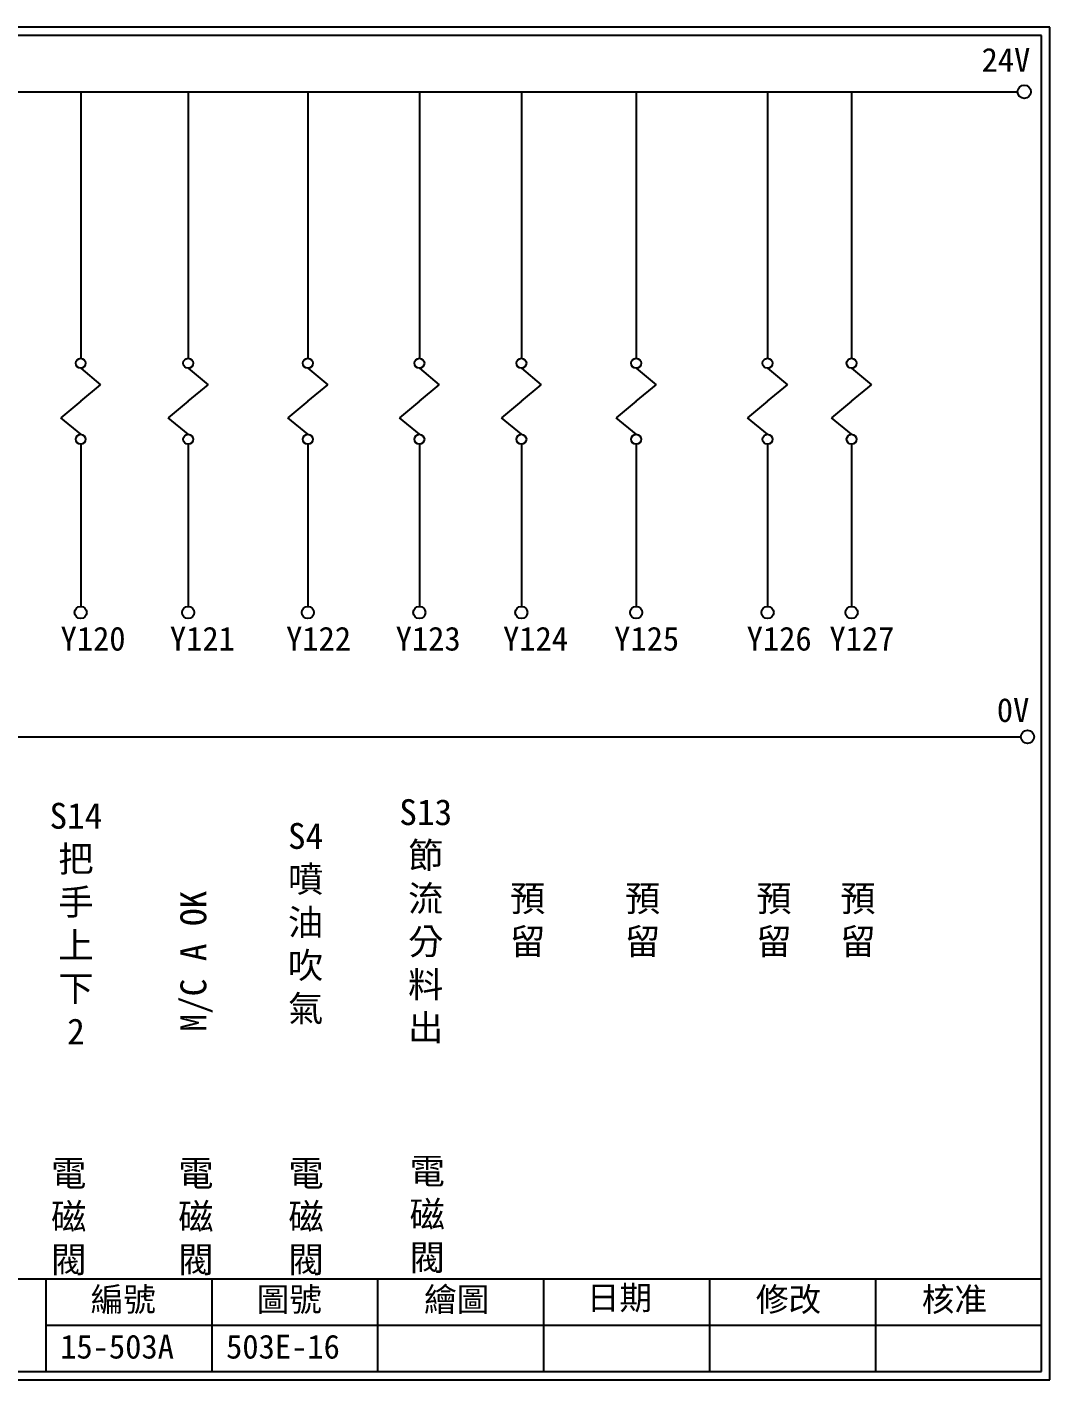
# Model space of a CAD drawing. Extents: x 926 to 1213, y 3 to 207.
# Drawn here: x 1058.6 to 1212.7, y 3 to 207 of the extents above; entities that cross this region are included whole.
import ezdxf

# ---------------------------------------------------------------- set-up
doc = ezdxf.new("R2010")
doc.units = 0
doc.layers.get('0').update_dxf_attribs({"linetype": 'CONTINUOUS'})
doc.layers.add('圖框層', color=7, linetype='CONTINUOUS')
doc.layers.add('標尺寸層', color=3, linetype='CONTINUOUS')
doc.styles.add('CNS', font='romanc.shx', dxfattribs={"bigfont": 'chineset.shx'})
doc.styles.add('STSL', font='kaiu.ttf')

msp = doc.modelspace()

# ---------------------------------------------------------------- linework, layer by layer
for centre in [(1208.88, 197.22), (1209.36, 99.96)]:
    msp.add_circle(centre, 1)
at = {"layer": '圖框層', "color": 7}
for p, q in [((1212.74, 206.97), (925.74, 206.97)), ((1212.74, 3), (1212.74, 206.97)), ((1211.49, 205.72), (926.99, 205.72)), ((1211.49, 4.25), (1211.49, 205.72)), ((926.99, 18.25), (1211.49, 18.25)), ((1061.49, 4.25), (1061.49, 18.25)), ((1086.49, 4.25), (1086.49, 18.25)), ((1111.49, 4.25), (1111.49, 18.25)), ((1136.49, 4.25), (1136.49, 18.25)), ((1161.49, 4.25), (1161.49, 18.25)), ((1186.49, 4.25), (1186.49, 18.25)), ((1061.49, 11.25), (1211.49, 11.25)), ((926.99, 4.25), (1211.49, 4.25)), ((925.74, 3), (1212.74, 3))]:
    msp.add_line(p, q, dxfattribs=at)
at = {"layer": '標尺寸層', "color": 7}
for p, q in [((930.28, 197.22), (1207.88, 197.22)), ((1066.7, 197.22), (1066.7, 157.03)), ((1082.9, 197.22), (1082.9, 157.03)), ((1100.93, 197.22), (1100.93, 157.03)), ((1117.73, 197.22), (1117.73, 157.03)), ((1133.1, 197.22), (1133.1, 157.03)), ((1150.4, 197.22), (1150.4, 157.03)), ((1170.2, 197.22), (1170.2, 157.03)), ((1182.86, 197.22), (1182.86, 157.03)), ((1066.7, 155.53), (1069.71, 153.04)), ((1082.9, 155.53), (1085.9, 153.04)), ((1100.93, 155.53), (1103.94, 153.04)), ((1117.73, 155.53), (1120.73, 153.04)), ((1133.1, 155.53), (1136.1, 153.04)), ((1150.4, 155.53), (1153.4, 153.04)), ((1170.2, 155.53), (1173.2, 153.04)), ((1182.86, 155.53), (1185.86, 153.04)), ((1066.7, 150.55), (1069.71, 153.04)), ((1082.9, 150.55), (1085.9, 153.04)), ((1100.93, 150.55), (1103.94, 153.04)), ((1117.73, 150.55), (1120.73, 153.04)), ((1133.1, 150.55), (1136.1, 153.04)), ((1150.4, 150.55), (1153.4, 153.04)), ((1170.2, 150.55), (1173.2, 153.04)), ((1182.86, 150.55), (1185.86, 153.04)), ((1066.7, 150.55), (1063.7, 148.06)), ((1082.9, 150.55), (1079.89, 148.06)), ((1100.93, 150.55), (1097.93, 148.06)), ((1117.73, 150.55), (1114.73, 148.06)), ((1133.1, 150.55), (1130.09, 148.06)), ((1150.4, 150.55), (1147.4, 148.06)), ((1170.2, 150.55), (1167.19, 148.06)), ((1182.86, 150.55), (1179.85, 148.06)), ((1066.7, 145.57), (1063.7, 148.06)), ((1082.9, 145.57), (1079.89, 148.06)), ((1100.93, 145.57), (1097.93, 148.06)), ((1117.73, 145.57), (1114.73, 148.06)), ((1133.1, 145.57), (1130.09, 148.06)), ((1150.4, 145.57), (1147.4, 148.06)), ((1170.2, 145.57), (1167.19, 148.06)), ((1182.86, 145.57), (1179.85, 148.06)), ((1066.7, 144.07), (1066.7, 119.62)), ((1082.9, 144.07), (1082.9, 119.62)), ((1100.93, 144.07), (1100.93, 119.62)), ((1117.73, 144.07), (1117.73, 119.62)), ((1133.1, 144.07), (1133.1, 119.62)), ((1150.4, 144.07), (1150.4, 119.62)), ((1170.2, 144.07), (1170.2, 119.62)), ((1182.86, 144.07), (1182.86, 119.62)), ((930.49, 99.96), (1208.36, 99.96))]:
    msp.add_line(p, q, dxfattribs=at)
for centre, radius in [((1066.7, 156.28), 0.751), ((1082.9, 156.28), 0.751), ((1100.93, 156.28), 0.751), ((1117.73, 156.28), 0.751), ((1133.1, 156.28), 0.751), ((1150.4, 156.28), 0.751), ((1170.2, 156.28), 0.751), ((1182.86, 156.28), 0.751), ((1066.7, 144.82), 0.751), ((1082.9, 144.82), 0.751), ((1100.93, 144.82), 0.751), ((1117.73, 144.82), 0.751), ((1133.1, 144.82), 0.751), ((1150.4, 144.82), 0.751), ((1170.2, 144.82), 0.751), ((1182.86, 144.82), 0.751), ((1066.7, 118.7), 0.92), ((1082.9, 118.7), 0.92), ((1100.93, 118.7), 0.92), ((1117.73, 118.7), 0.92), ((1133.1, 118.7), 0.92), ((1150.4, 118.7), 0.92), ((1170.2, 118.7), 0.92), ((1182.86, 118.7), 0.92)]:
    msp.add_circle(centre, radius, dxfattribs=at)

# ---------------------------------------------------------------- texts
at = {"layer": '圖框層', "color": 4, "style": 'STSL'}
for s, p in [('24V', (1202.44, 200.22)), ('Y120', (1063.67, 112.96)), ('Y121', (1080.14, 112.96)), ('Y122', (1097.65, 112.96)), ('Y123', (1114.16, 112.96)), ('Y124', (1130.34, 112.96)), ('Y125', (1147.08, 112.96)), ('Y126', (1167.05, 112.96)), ('Y127', (1179.52, 112.96)), ('0V', (1204.74, 102.2)), ('編號', (1068.21, 13.34)), ('圖號', (1093.21, 13.34)), ('繪圖', (1118.44, 13.34)), ('日期', (1142.96, 13.59)), ('修改', (1168.44, 13.34)), ('核准', (1193.44, 13.34)), ('15-503A', (1063.61, 6.22)), ('503E-16', (1088.61, 6.22))]:
    msp.add_text(s, height=3.6, dxfattribs=at).set_placement(p)
at = {"layer": '標尺寸層', "color": 7, "char_height": 3.9, "width": 2.8481, "attachment_point": 5, "style": 'CNS'}
for s, insert in [('{\\fDFKai-SB|b0|i0|c136|p65;S14把手上下2}', (1065.99, 71.8)), ('{\\fDFKai-SB|b0|i0|c136|p65;S13節流分料出}', (1118.69, 72.14)), ('{\\fDFKai-SB|b0|i0|c136|p65;S4噴油吹氣}', (1100.59, 71.8)), ('{\\fDFKai-SB|b0|i0|c136|p65;預留}', (1134.05, 72.14)), ('{\\fDFKai-SB|b0|i0|c136|p65;預留}', (1151.36, 72.14)), ('{\\fDFKai-SB|b0|i0|c136|p65;預留}', (1171.15, 72.14)), ('{\\fDFKai-SB|b0|i0|c136|p65;預留}', (1183.81, 72.14)), ('{\\fDFKai-SB|b0|i0|c136|p65;電磁閥}', (1118.92, 27.76)), ('{\\fDFKai-SB|b0|i0|c136|p65;電磁閥}', (1064.9, 27.43)), ('{\\fDFKai-SB|b0|i0|c136|p65;電磁閥}', (1084.06, 27.43)), ('{\\fDFKai-SB|b0|i0|c136|p65;電磁閥}', (1100.66, 27.43))]:
    msp.add_mtext(s, dxfattribs=dict(at, insert=insert))
at = {"layer": '標尺寸層', "color": 7, "insert": (1084.15, 66.14), "char_height": 3.9, "width": 51.4092, "attachment_point": 5, "rotation": 90, "style": 'CNS'}
msp.add_mtext('{\\fDFKai-SB|b0|i0|c136|p65;M/C A OK}', dxfattribs=at)

doc.saveas('drawing.dxf')
